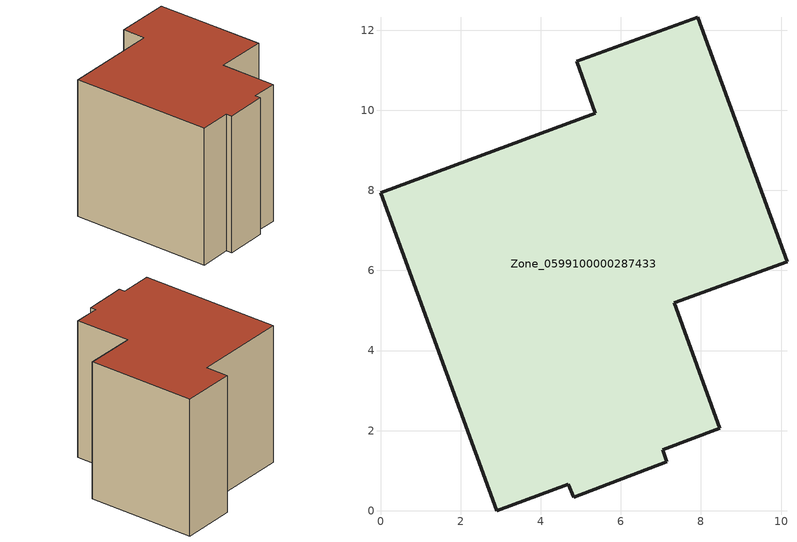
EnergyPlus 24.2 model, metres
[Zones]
Zone_0599100000287433
 floor ground (C_G): 7.33,5.19 8.47,2.06 7.04,1.53 7.15,1.22 4.82,0.34 4.69,0.66 2.9,0 0,7.94 5.36,9.93 4.89,11.22 7.92,12.32 10.15,6.21 z0
 wall outside (C_F): 10.15,6.21 7.92,12.32 4.89,11.22 5.36,9.93 0,7.94 2.9,0 4.69,0.66 4.82,0.34 7.15,1.22 7.04,1.53 8.47,2.06 7.33,5.19 10.15,6.21 z0:8.27
 roof outside (C_R): 5.36,9.93 0,7.94 2.9,0 4.69,0.66 4.82,0.34 7.15,1.22 7.04,1.53 8.47,2.06 7.33,5.19 10.15,6.21 7.92,12.32 4.89,11.22 z8.27
[BUILDING]
Pand.0599100000287433: North Axis=0; Terrain=City; Loads Convergence Tolerance Value=0.04; Temperature Convergence Tolerance Value=0.4; Solar Distribution=FullExterior; Maximum Number of Warmup Days=25; Minimum Number of Warmup Days=1
[Site:Location]
Rotterdam.The.Hague.AP_ZH_NLD Design_Conditions: Latitude=51.96; Longitude=4.45; Time Zone=1; Elevation=-4.5
[SITE:GROUNDTEMPERATURE:BUILDINGSURFACE]
18, 18, 18, 18, 18, 18, 18, 18, 18, 18, 18, 18
[MATERIAL] Thermal Absorptance=0.9; Solar Absorptance=0.7; Visible Absorptance=0.7
Name | Roughness | Thickness | Conductivity | Density | Specific Heat
G.TC.1946-1964 | MediumSmooth | 0.15 | 1 | 540 | 1210
F.TC.1946-1964 | Rough | 0.3 | 0.857143 | 1920 | 840
R.TC.1946-1964 | MediumRough | 0.2 | 0.235294 | 1500 | 1000
[CONSTRUCTION]
C_G: G.TC.1946-1964
C_F: F.TC.1946-1964
C_R: R.TC.1946-1964
[ZONE]
Zone_0599100000287433: Type=1; Multiplier=1; Ceiling Height=Autocalculate; Volume=Autocalculate; Floor Area=autocalculate; Part of Total Floor Area=Yes
[ZONEINFILTRATION:DESIGNFLOWRATE]
Infil_Zone_0599100000287433: Zone or ZoneList or Space or SpaceList=Zone_0599100000287433; Schedule=AlwaysOn; Design Flow Rate Calculation Method=Flow/Area; Flow Rate per Floor Area=0.003; Constant Term Coefficient=1; Temperature Term Coefficient=0; Velocity Term Coefficient=0; Velocity Squared Term Coefficient=0
[HVACTEMPLATE:ZONE:IDEALLOADSAIRSYSTEM]
Zone_0599100000287433: Maximum Heating Supply Air Temperature=50; Minimum Cooling Supply Air Temperature=13; Maximum Heating Supply Air Humidity Ratio=0.0156; Minimum Cooling Supply Air Humidity Ratio=0.0077; Heating Limit=NoLimit; Cooling Limit=NoLimit; Dehumidification Control Type=ConstantSensibleHeatRatio; Cooling Sensible Heat Ratio=0.7; Dehumidification Setpoint=60; Humidification Control Type=None; Humidification Setpoint=30; Outdoor Air Method=None; Outdoor Air Flow Rate per Person=0.00944; Outdoor Air Flow Rate per Zone Floor Area=0; Outdoor Air Flow Rate per Zone=0; Demand Controlled Ventilation Type=None; Outdoor Air Economizer Type=NoEconomizer; Heat Recovery Type=None; Sensible Heat Recovery Effectiveness=0.7; Latent Heat Recovery Effectiveness=0.65
[ZONECONTROL:THERMOSTAT]
ThermostatControl_Zone_0599100000287433: Zone or ZoneList=Zone_0599100000287433; Control Type Schedule=DualSetpointControlType; Control 1=Thermostat_Zone_0599100000287433; Temperature Difference Between Cutout And Setpoint=0
[THERMOSTATSETPOINT:DUALSETPOINT]
Thermostat_Zone_0599100000287433: Heating Setpoint Temperature Schedule=HeatingSetpoint_Zone_0599100000287433; Cooling Setpoint Temperature Schedule=CoolingSetpoint_Zone_0599100000287433
[SCHEDULE:COMPACT]
HeatingSetpoint_Zone_0599100000287433: Through: 12/31, For: AllDays, Until: 24:00, 21
CoolingSetpoint_Zone_0599100000287433: Through: 12/31, For: AllDays, Until: 24:00, 24
DualSetpointControlType: Through: 12/31, For: AllDays, Until: 24:00, 4
AlwaysOn: Through: 12/31, For: AllDays, Until: 24:00, 1
